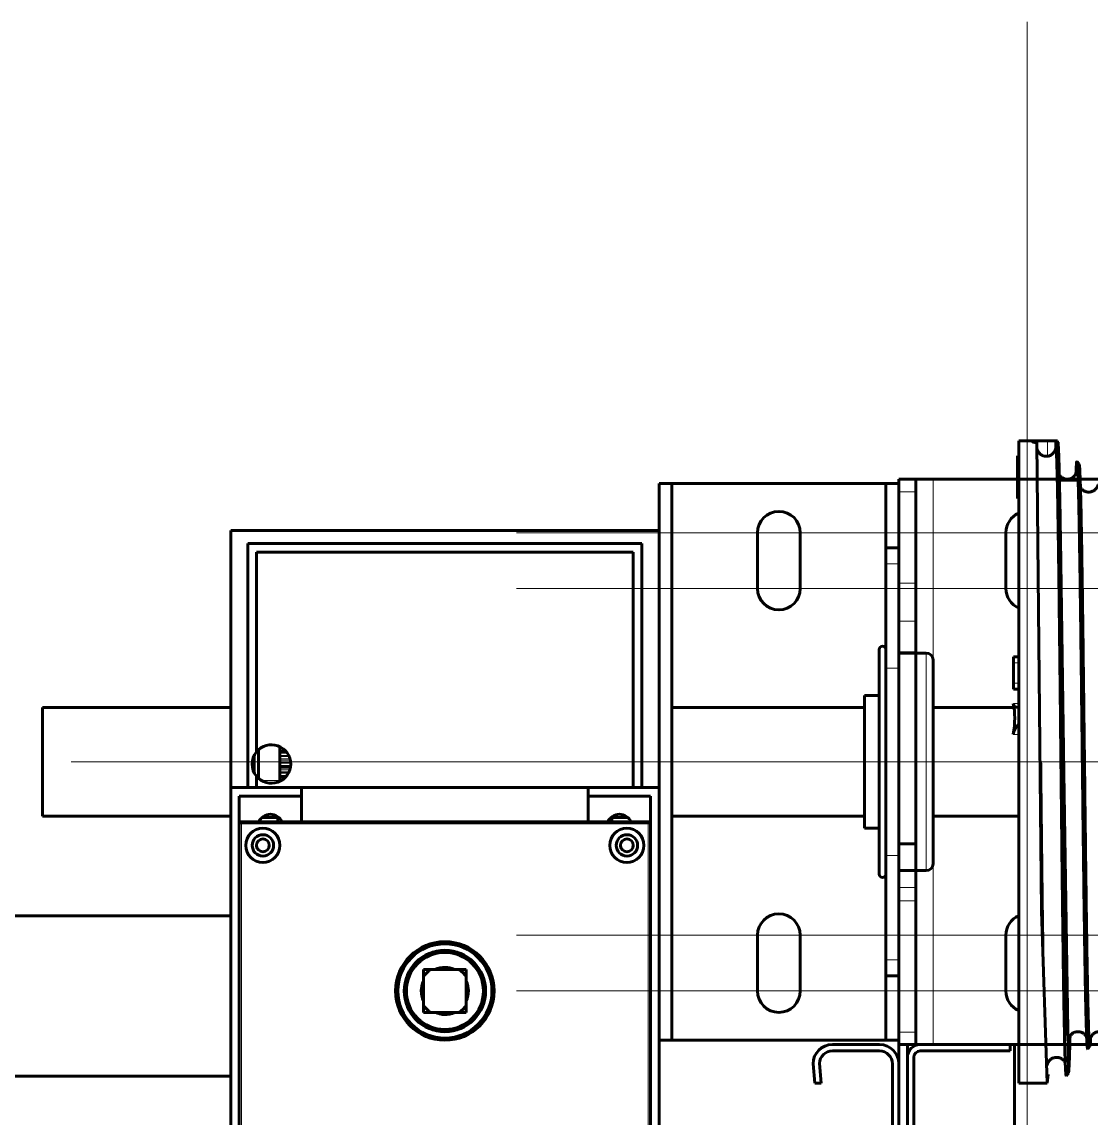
# Model space of a CAD drawing. Header units: millimetres. Extents: x 0 to 840, y 0 to 594.
# Drawn here: x 519.062 to 523.431, y 264.814 to 269.294 of the extents above; entities that cross this region are included whole.
import ezdxf

# ---------------------------------------------------------------- set-up
doc = ezdxf.new("R2010")
doc.units = ezdxf.units.MM
for name, pattern in [('K5LT_AXLED', [19.5, 15, -1.5, 1.5, -1.5]), ('K5LT_BASIC', [0]), ('K5LT_THIN', [0])]:
    doc.linetypes.add(name, pattern=pattern)
doc.layers.add('Системный слой', color=7, linetype='Continuous')

# ---------------------------------------------------------------- blocks, each defined once
blk = doc.blocks.new('U204')
at = {"layer": 'Системный слой', "color": 5, "linetype": 'K5LT_BASIC', "lineweight": 60, "true_color": 0x0000ff}
for p, q in [((522.3745, 265.1148), (522.567, 265.1148)), ((522.3745, 265.0885), (522.567, 265.0885)), ((522.2958, 265.036), (522.3027, 264.9573)), ((522.3221, 265.0371), (522.329, 264.9573)), ((522.6195, 265.036), (522.6195, 264.4935)), ((522.6458, 265.036), (522.6458, 264.4935)), ((522.3027, 264.9573), (522.329, 264.9573)), ((522.2958, 264.4935), (522.3027, 264.5723)), ((522.329, 264.5723), (522.3027, 264.5723)), ((522.3221, 264.4925), (522.329, 264.5723)), ((522.567, 264.441), (522.3745, 264.441)), ((522.567, 264.4148), (522.3745, 264.4148))]:
    blk.add_line(p, q, dxfattribs=at)
for centre, radius, start, end in [((522.3745, 265.036), 0.0788, 90, 180), ((522.567, 265.036), 0.0788, 0, 90), ((522.3745, 265.036), 0.0525, 90, 178.8753), ((522.567, 265.036), 0.0525, 0, 90), ((522.3745, 264.4935), 0.0788, 180, 270), ((522.3745, 264.4935), 0.0525, 181.1247, 270), ((522.567, 264.4935), 0.0525, 270, 0), ((522.567, 264.4935), 0.0788, 270, 0)]:
    blk.add_arc(centre, radius, start, end, dxfattribs=at)
blk = doc.blocks.new('U205')
at = {"layer": 'Системный слой', "color": 5, "linetype": 'K5LT_BASIC', "lineweight": 60, "true_color": 0x0000ff}
for p, q in [((522.7333, 265.1148), (523.1008, 265.1148)), ((523.1008, 265.0885), (523.1008, 265.1148)), ((522.6808, 264.5537), (522.6808, 265.0623)), ((522.707, 264.5537), (522.707, 265.0623)), ((522.7333, 265.0885), (523.1008, 265.0885)), ((522.7655, 264.3085), (522.685, 264.5298)), ((522.7902, 264.3174), (522.7097, 264.5388)), ((523.1095, 264.3727), (523.0064, 264.2695)), ((523.1281, 264.3541), (523.0249, 264.2509)), ((523.1281, 264.3541), (523.1095, 264.3727))]:
    blk.add_line(p, q, dxfattribs=at)
for centre, radius, start, end in [((522.7333, 265.0623), 0.0525, 90, 180), ((522.7333, 265.0623), 0.0262, 90, 180), ((522.7508, 264.5537), 0.07, 180, 199.9883), ((522.7508, 264.5537), 0.0437, 180, 199.9883), ((522.9135, 264.3623), 0.1575, 199.9883, 315), ((522.9135, 264.3623), 0.1313, 199.9883, 315)]:
    blk.add_arc(centre, radius, start, end, dxfattribs=at)
blk = doc.blocks.new('U206')
at = {"layer": 'Системный слой', "color": 30, "linetype": 'K5LT_AXLED', "lineweight": 18, "true_color": 0xff8000}
for p, q in [((523.1708, 269.2935), (523.1708, 264.891)), ((523.1708, 267.6485), (523.1708, 263.246)), ((521.0833, 267.206), (525.2583, 267.206)), ((522.7108, 267.206), (526.8858, 267.206)), ((521.0833, 266.9785), (525.2583, 266.9785)), ((522.7108, 266.9785), (526.8858, 266.9785)), ((520.6458, 266.2698), (527.3233, 266.2698)), ((521.0833, 265.561), (525.2583, 265.561)), ((522.7108, 265.561), (526.8858, 265.561)), ((521.0833, 265.3335), (525.2583, 265.3335)), ((522.7108, 265.3335), (526.8858, 265.3335))]:
    blk.add_line(p, q, dxfattribs=at)
at = {"layer": 'Системный слой', "color": 5, "linetype": 'K5LT_BASIC', "lineweight": 60, "true_color": 0x0000ff}
for p, q in [((522.6458, 267.4248), (522.7158, 267.4248)), ((522.6458, 267.3738), (522.6458, 267.4248)), ((522.7858, 267.4248), (522.7158, 267.4248)), ((522.7158, 267.3738), (522.7158, 267.4248)), ((525.1833, 267.4248), (522.7858, 267.4248)), ((522.6458, 267.3738), (522.6458, 266.9997)), ((522.7158, 266.9997), (522.7158, 267.3738)), ((523.0833, 267.206), (523.0833, 266.9785)), ((522.6458, 266.8442), (522.6458, 266.9997)), ((522.7158, 266.8442), (522.7158, 266.9997)), ((522.6458, 266.716), (522.6458, 266.8442)), ((522.7158, 266.716), (522.7158, 266.8442)), ((522.7158, 266.716), (522.6458, 266.716)), ((522.6458, 266.716), (522.6458, 265.9354)), ((522.7158, 266.716), (522.7158, 265.9354)), ((522.6458, 265.9354), (522.7158, 265.9354)), ((522.6458, 265.9354), (522.6458, 265.8304)), ((522.7158, 265.9354), (522.7158, 265.8304)), ((522.6458, 265.8304), (522.6458, 265.7564)), ((522.7158, 265.8304), (522.7158, 265.7564)), ((522.6458, 265.7564), (522.6458, 265.7024)), ((522.7158, 265.7564), (522.7158, 265.7024)), ((522.6458, 265.7024), (522.6458, 265.1658)), ((522.7158, 265.1658), (522.7158, 265.7024)), ((523.0833, 265.561), (523.0833, 265.3335)), ((522.6458, 265.1148), (522.6458, 265.1658)), ((522.7158, 265.1148), (522.7158, 265.1658)), ((522.6458, 265.1148), (522.7158, 265.1148)), ((522.7158, 265.1148), (522.7858, 265.1148)), ((522.7858, 265.1148), (525.1833, 265.1148))]:
    blk.add_line(p, q, dxfattribs=at)
at = {"layer": 'Системный слой', "color": 7, "linetype": 'K5LT_THIN', "lineweight": 18}
for p, q in [((522.7858, 267.4248), (522.7858, 265.1148)), ((522.6458, 267.3738), (522.7158, 267.3738)), ((522.6458, 266.9997), (522.7158, 266.9997)), ((522.6458, 266.8442), (522.7158, 266.8442)), ((522.6458, 265.8304), (522.7158, 265.8304)), ((522.6458, 265.7564), (522.7158, 265.7564)), ((522.6458, 265.7024), (522.7158, 265.7024)), ((522.6458, 265.1658), (522.7158, 265.1658))]:
    blk.add_line(p, q, dxfattribs=at)
at = {"layer": 'Системный слой', "color": 5, "linetype": 'K5LT_BASIC', "lineweight": 60, "true_color": 0x0000ff}
for centre, start, end in [((523.1708, 267.206), 113.5782, 180), ((523.1708, 266.9785), 180, 246.4218), ((523.1708, 265.561), 113.5782, 180), ((523.1708, 265.3335), 180, 246.4218), ((523.1708, 265.3335), 323.5841, 324.5588)]:
    blk.add_arc(centre, 0.0875, start, end, dxfattribs=at)
blk = doc.blocks.new('U424')
at = {"layer": 'Системный слой', "color": 5, "linetype": 'K5LT_BASIC', "lineweight": 60, "true_color": 0x0000ff}
for p, q in [((521.6658, 267.2148), (519.9158, 267.2148)), ((519.9158, 267.2148), (519.9158, 266.1648)), ((521.6658, 267.2148), (521.6658, 266.1648)), ((519.9858, 267.1623), (521.5958, 267.1623)), ((519.9858, 266.1648), (519.9858, 267.1623)), ((521.5958, 267.1623), (521.5958, 266.1648)), ((520.0208, 267.1273), (520.0208, 266.3105)), ((521.5608, 267.1273), (520.0208, 267.1273)), ((521.5608, 266.1648), (521.5608, 267.1273)), ((520.0295, 266.3197), (520.0295, 266.2023)), ((520.117, 266.3316), (520.117, 266.1931)), ((520.1446, 266.3088), (520.117, 266.3088)), ((520.012, 266.225), (520.012, 266.2971)), ((520.1602, 266.251), (520.117, 266.251)), ((520.0208, 266.2115), (520.0208, 266.1648)), ((520.1425, 266.2106), (520.117, 266.2106)), ((520.117, 266.1931), (520.117, 266.1905)), ((519.9158, 266.1648), (520.2045, 266.1648)), ((519.9158, 264.4148), (519.9158, 266.1648)), ((519.9508, 266.1298), (520.2045, 266.1298)), ((519.9508, 266.016), (519.9508, 266.1298)), ((521.377, 266.1648), (520.2045, 266.1648)), ((520.2045, 266.1298), (520.2045, 266.1648)), ((520.2045, 266.1298), (520.2045, 266.0248)), ((521.377, 266.1648), (521.6658, 266.1648)), ((521.377, 266.1648), (521.377, 266.1298)), ((521.377, 266.1298), (521.6308, 266.1298)), ((521.377, 266.0248), (521.377, 266.1298)), ((521.6308, 266.1298), (521.6308, 266.016)), ((521.6658, 266.1648), (521.6658, 264.4148)), ((520.0429, 266.0423), (520.1083, 266.0423)), ((520.1083, 266.0423), (520.1083, 266.0248)), ((521.4733, 266.0423), (521.5387, 266.0423)), ((521.4733, 266.0248), (521.4733, 266.0423)), ((519.9508, 266.016), (519.9508, 264.476)), ((519.9508, 266.016), (519.9508, 264.476)), ((521.622, 266.0248), (519.9595, 266.0248)), ((521.622, 266.0248), (519.9595, 266.0248)), ((521.6308, 264.476), (521.6308, 266.016)), ((521.6308, 264.476), (521.6308, 266.016)), ((520.7328, 265.421), (520.7033, 265.421)), ((520.7033, 265.3916), (520.7033, 265.421)), ((520.8488, 265.421), (520.7328, 265.421)), ((520.8488, 265.421), (520.8783, 265.421)), ((520.8783, 265.3916), (520.8783, 265.421)), ((520.7033, 265.3916), (520.7033, 265.2755)), ((520.8783, 265.2755), (520.8783, 265.3916)), ((520.7033, 265.2755), (520.7033, 265.246)), ((520.8783, 265.2755), (520.8783, 265.246)), ((520.7328, 265.246), (520.7033, 265.246)), ((520.7328, 265.246), (520.8488, 265.246)), ((520.8783, 265.246), (520.8488, 265.246))]:
    blk.add_line(p, q, dxfattribs=at)
at = {"layer": 'Системный слой', "color": 7, "linetype": 'K5LT_THIN', "lineweight": 18}
for p, q in [((520.1184, 266.3309), (520.117, 266.3309)), ((520.1329, 266.3212), (520.117, 266.3212)), ((520.1389, 266.3156), (520.117, 266.3156)), ((520.1469, 266.3057), (520.117, 266.3057)), ((520.153, 266.2953), (520.117, 266.2953)), ((520.1547, 266.2915), (520.117, 266.2915)), ((520.1548, 266.2912), (520.117, 266.2912)), ((520.1579, 266.2824), (520.117, 266.2824)), ((520.1592, 266.2767), (520.117, 266.2767)), ((520.1605, 266.2683), (520.117, 266.2683)), ((520.1605, 266.2683), (520.117, 266.2683)), ((520.1607, 266.2648), (520.117, 266.2648)), ((520.1605, 266.2543), (520.117, 266.2543)), ((520.1588, 266.2434), (520.117, 266.2434)), ((520.1573, 266.2377), (520.117, 266.2377)), ((520.1537, 266.2285), (520.117, 266.2285)), ((520.1535, 266.2278), (520.117, 266.2278)), ((520.1515, 266.2239), (520.117, 266.2239)), ((520.1449, 266.2136), (520.117, 266.2136)), ((520.117, 266.1931), (520.0422, 266.1931)), ((520.1371, 266.2048), (520.117, 266.2048)), ((520.1308, 266.1992), (520.117, 266.1992)), ((519.9508, 266.016), (519.9595, 266.016)), ((519.9595, 266.016), (519.9595, 266.0248)), ((521.622, 266.016), (519.9595, 266.016)), ((519.9595, 266.016), (519.9595, 264.476)), ((521.622, 266.0248), (521.622, 266.016)), ((521.622, 266.016), (521.6308, 266.016)), ((521.622, 264.476), (521.622, 266.016))]:
    blk.add_line(p, q, dxfattribs=at)
at = {"layer": 'Системный слой', "color": 30, "linetype": 'K5LT_AXLED', "lineweight": 18, "true_color": 0xff8000}
blk.add_line((519.7371, 266.2698), (521.8196, 266.2698), dxfattribs=at)
at = {"layer": 'Системный слой', "color": 5, "linetype": 'K5LT_BASIC', "lineweight": 60, "true_color": 0x0000ff}
for centre, radius in [((520.047, 265.9285), 0.07), ((521.5345, 265.9285), 0.07), ((520.047, 265.9285), 0.0437), ((520.047, 265.9285), 0.0262), ((521.5345, 265.9285), 0.0437), ((521.5345, 265.9285), 0.0262), ((520.7908, 265.3335), 0.2013), ((520.7908, 265.3335), 0.1925), ((520.7908, 265.3335), 0.1663), ((520.7908, 265.3335), 0.1575)]:
    blk.add_circle(centre, radius, dxfattribs=at)
for centre, radius, start, end in [((520.082, 266.261), 0.0788, 141.0576, 218.9424), ((520.082, 266.261), 0.0788, 0, 141.0576), ((520.082, 266.261), 0.0788, 218.9424, 0), ((520.0777, 266.0029), 0.0525, 24.6243, 155.3757), ((521.5039, 266.0029), 0.0525, 24.6243, 155.3757), ((519.9595, 266.016), 0.00875, 90, 180), ((519.9595, 266.016), 0.00875, 90, 180), ((521.622, 266.016), 0.00875, 0, 90), ((521.622, 266.016), 0.00875, 0, 90), ((520.7908, 265.3335), 0.105, 123.5573, 146.4427), ((520.7908, 265.3335), 0.0963, 65.38, 114.62), ((520.7908, 265.3335), 0.105, 33.5573, 56.4427), ((520.7908, 265.3335), 0.0963, 155.38, 204.62), ((520.7908, 265.3335), 0.0963, 335.38, 24.62), ((520.7908, 265.3335), 0.105, 213.5573, 236.4427), ((520.7908, 265.3335), 0.105, 303.5573, 326.4427), ((520.7908, 265.3335), 0.0963, 245.38, 293.938), ((520.7908, 265.3335), 0.0963, 293.938, 294.62)]:
    blk.add_arc(centre, radius, start, end, dxfattribs=at)
blk = doc.blocks.new('U425')
at = {"layer": 'Системный слой', "color": 5, "linetype": 'K5LT_BASIC', "lineweight": 60, "true_color": 0x0000ff}
for p, q in [((521.6658, 267.4073), (521.7183, 267.4073)), ((521.6658, 267.4073), (521.6658, 266.7773)), ((521.7183, 267.4073), (521.7183, 266.7773)), ((521.7708, 267.4073), (521.7183, 267.4073)), ((522.5408, 267.4073), (521.7708, 267.4073)), ((522.5933, 267.4073), (522.5408, 267.4073)), ((522.5933, 267.2323), (522.5933, 267.4073)), ((522.6458, 267.4073), (522.5933, 267.4073)), ((522.6458, 267.2323), (522.6458, 267.4073)), ((522.0683, 267.206), (522.0683, 266.9785)), ((522.2433, 266.9785), (522.2433, 267.206)), ((522.5933, 265.3073), (522.5933, 267.2323)), ((522.6458, 265.3073), (522.6458, 267.2323)), ((521.6658, 266.7773), (521.6658, 266.3573)), ((521.7183, 266.7773), (521.7183, 266.3573)), ((521.6658, 266.3573), (521.6658, 266.1823)), ((521.7183, 266.3573), (521.7183, 266.1823)), ((521.6658, 266.1823), (521.6658, 265.7623)), ((521.7183, 266.1823), (521.7183, 265.7623)), ((521.6658, 265.7623), (521.6658, 265.1323)), ((521.7183, 265.7623), (521.7183, 265.1323)), ((522.0683, 265.561), (522.0683, 265.3335)), ((522.2433, 265.3335), (522.2433, 265.561)), ((522.5933, 265.3073), (522.5933, 265.1323)), ((522.6458, 265.1323), (522.6458, 265.3073)), ((521.6658, 265.1323), (521.7183, 265.1323)), ((521.7183, 265.1323), (521.7708, 265.1323)), ((521.7708, 265.1323), (522.5408, 265.1323)), ((522.5408, 265.1323), (522.5933, 265.1323)), ((522.6458, 265.1323), (522.5933, 265.1323))]:
    blk.add_line(p, q, dxfattribs=at)
for centre, start, end in [((522.1558, 267.206), 0, 180), ((522.1558, 266.9785), 180, 0), ((522.1558, 265.561), 0, 180), ((522.1558, 265.3335), 180, 0)]:
    blk.add_arc(centre, 0.0875, start, end, dxfattribs=at)

msp = doc.modelspace()

# ---------------------------------------------------------------- linework, layer by layer
at = {"layer": 'Системный слой', "color": 5, "linetype": 'K5LT_BASIC', "lineweight": 60, "true_color": 0x0000ff}
for p, q in [((523.1358, 267.58141), (523.1358, 264.95729)), ((523.1358, 267.58141), (523.25386, 267.58141)), ((523.1358, 267.58141), (523.19261, 267.58141)), ((523.19261, 267.58141), (523.19261, 267.57772)), ((523.20918, 267.5744), (523.22936, 265.65911)), ((523.28787, 267.56011), (523.28786, 267.57513)), ((523.29494, 267.58215), (523.29494, 267.57629)), ((523.13136, 267.34604), (523.13136, 267.52011)), ((523.1358, 267.52011), (523.13136, 267.52011)), ((523.3739, 267.49787), (523.38265, 267.48694)), ((523.37749, 267.42041), (523.30214, 267.42041)), ((523.1358, 267.34604), (523.13136, 267.34604)), ((523.30636, 266.44936), (523.30636, 267.17904)), ((523.30636, 267.17904), (523.32058, 266.2257)), ((522.6458, 267.14479), (522.5933, 267.14479)), ((522.5933, 267.07916), (522.5933, 267.14479)), ((522.6458, 266.6526), (522.6458, 267.14479)), ((522.5933, 266.6526), (522.5933, 267.07916)), ((522.5653, 265.97305), (522.5653, 266.72829)), ((522.7578, 266.71429), (522.6458, 266.71429)), ((522.7858, 266.00023), (522.7858, 266.68629)), ((523.11386, 266.67402), (523.11386, 266.69854)), ((523.1358, 266.69854), (523.11386, 266.69854)), ((523.11386, 266.59152), (523.11386, 266.67402)), ((522.5933, 265.88698), (522.5933, 266.6526)), ((522.6458, 265.93099), (522.6458, 266.6526)), ((523.11386, 266.56677), (523.11386, 266.59152)), ((522.5653, 266.54104), (522.5058, 266.54104)), ((522.5058, 266.09424), (522.5058, 266.54104)), ((522.7858, 266.09424), (522.7858, 266.54104)), ((523.11386, 266.56677), (523.1358, 266.56677)), ((519.1458, 266.49204), (519.1458, 266.04754)), ((519.9158, 266.49204), (519.1458, 266.49204)), ((522.12081, 266.49204), (521.7183, 266.49204)), ((522.12081, 266.49204), (522.5058, 266.49204)), ((522.7858, 266.49204), (523.11644, 266.49204)), ((523.32058, 266.2257), (523.3389, 264.99795)), ((522.5058, 265.99854), (522.5058, 266.09424)), ((522.7858, 265.99854), (522.7858, 266.09424)), ((519.1458, 266.04754), (519.9158, 266.04754)), ((521.7183, 266.04754), (522.12081, 266.04754)), ((521.9458, 266.04754), (522.12081, 266.04754)), ((522.12081, 266.04754), (522.5058, 266.04754)), ((522.7858, 266.04754), (523.1358, 266.04754)), ((522.5653, 265.99854), (522.5058, 265.99854)), ((522.7858, 265.85329), (522.7858, 266.00023)), ((522.5653, 265.81129), (522.5653, 265.97305)), ((522.6458, 265.93099), (522.6458, 265.82601)), ((522.5933, 265.46041), (522.5933, 265.88698)), ((522.6458, 265.82601), (522.6458, 265.752)), ((522.7578, 265.82529), (522.6458, 265.82601)), ((522.6458, 265.752), (522.6458, 265.39479)), ((519.9158, 265.64044), (515.08952, 265.64044)), ((523.22936, 265.65911), (523.2514, 264.95729)), ((522.5933, 265.39479), (522.5933, 265.46041)), ((522.6458, 265.39479), (522.5933, 265.39479)), ((523.33891, 265.12797), (523.34086, 265.13927)), ((522.6458, 217.25229), (522.6458, 265.11479)), ((522.6808, 265.11479), (522.6808, 217.25229)), ((523.1183, 217.25229), (523.1183, 265.11479)), ((523.41765, 265.09639), (523.4264, 265.10733)), ((519.9158, 264.98592), (517.01452, 264.98592)), ((523.2514, 264.95729), (523.25637, 264.99281)), ((523.33015, 264.98702), (523.3389, 264.99795)), ((523.3389, 264.99795), (523.33891, 264.99798)), ((523.1358, 264.95729), (523.2514, 264.95729))]:
    msp.add_line(p, q, dxfattribs=at)
at = {"layer": 'Системный слой', "color": 7, "linetype": 'K5LT_THIN', "lineweight": 18}
for p, q in [((523.25386, 267.58141), (523.25386, 267.51869)), ((522.6458, 267.07916), (522.5933, 267.07916)), ((522.7578, 266.71429), (522.7578, 265.98211)), ((523.1358, 266.67402), (523.11386, 266.67402)), ((522.6458, 266.6526), (522.5933, 266.6526)), ((523.1358, 266.59152), (523.11386, 266.59152)), ((523.11427, 266.50867), (523.1358, 266.50884)), ((523.11318, 266.38192), (523.1358, 266.38192)), ((522.7578, 265.98211), (522.7578, 265.82529)), ((522.6458, 265.88698), (522.5933, 265.88698)), ((522.6458, 265.82601), (522.7158, 265.82601)), ((522.6458, 265.46041), (522.5933, 265.46041)), ((523.33891, 265.12797), (523.34086, 265.13927)), ((523.33891, 264.99798), (523.33891, 265.12797))]:
    msp.add_line(p, q, dxfattribs=at)
at = {"layer": 'Системный слой', "color": 30, "linetype": 'K5LT_AXLED', "lineweight": 18, "true_color": 0xff8000}
msp.add_line((519.2633, 266.26979), (571.47579, 266.26979), dxfattribs=at)
at = {"layer": 'Системный слой', "color": 5, "linetype": 'K5LT_BASIC', "lineweight": 60, "true_color": 0x0000ff}
for centre, radius, start, end in [((523.24872, 267.55739), 0.03905, 251.54624, 277.56509), ((522.5793, 266.72829), 0.014, 0, 180), ((522.7578, 266.68629), 0.028, 0, 90), ((522.5793, 265.81129), 0.014, 180, 0), ((522.7578, 265.85329), 0.028, 270, 0)]:
    msp.add_arc(centre, radius, start, end, dxfattribs=at)
for centre, major_axis, ratio, start_param, end_param in [((522.81402, 266.26979), (0.2418, 0.33191), 0.5630198, 5.4195208, 5.8296736), ((523.15696, 266.54383), (0.03539, 0.04857), 0.5630198, 2.6971154, 3.4930992), ((523.15696, 266.54383), (0.03539, 0.04857), 0.5630198, 3.4930992, 3.5616021), ((523.15696, 266.39833), (0.03539, 0.04857), 0.5630198, 1.4056606, 2.2779282), ((523.37828, 265.12796), (-0.02469, 0.03067), 0.999752, 0.2117939, 0.8928384)]:
    msp.add_ellipse(centre, major_axis=major_axis, ratio=ratio, start_param=start_param, end_param=end_param, dxfattribs=at)
for points in [[(523.19261, 267.57772), (523.19258, 267.57762), (523.19273, 267.57736), (523.19363, 267.57686), (523.1952, 267.57637), (523.1974, 267.57588), (523.20026, 267.57541), (523.20348, 267.57497), (523.20799, 267.5745), (523.20934, 267.57438), (523.20918, 267.5744)], [(523.25386, 267.51869), (523.25356, 267.51859), (523.25505, 267.5188), (523.26049, 267.52008), (523.26475, 267.52188), (523.26889, 267.52422), (523.27256, 267.52695), (523.2758, 267.52998), (523.27859, 267.5332), (523.28095, 267.53655), (523.28288, 267.53987), (523.28456, 267.54347), (523.28583, 267.54694), (523.28678, 267.55036), (523.28742, 267.55366), (523.28779, 267.55691), (523.28787, 267.55905), (523.28787, 267.56011)], [(523.29494, 267.58215), (523.29516, 267.58215), (523.29462, 267.58213), (523.29194, 267.58203), (523.289, 267.58193), (523.28541, 267.58183), (523.28135, 267.58172), (523.27684, 267.58163), (523.272, 267.58154), (523.26679, 267.58147), (523.26165, 267.58143), (523.25542, 267.58141), (523.25363, 267.5814), (523.25386, 267.58141)], [(523.30636, 266.44936), (523.30592, 266.4905), (523.30504, 266.57224), (523.30372, 266.69214), (523.3024, 266.80823), (523.30108, 266.91947), (523.29975, 267.02486), (523.29843, 267.12345), (523.29711, 267.21435), (523.29579, 267.29675), (523.29447, 267.3699), (523.29314, 267.43314), (523.29182, 267.4859), (523.2905, 267.52772), (523.28918, 267.55821), (523.2883, 267.5708), (523.28786, 267.57513)], [(523.29642, 267.57683), (523.29683, 267.57328), (523.29766, 267.56269), (523.2989, 267.5365), (523.30015, 267.50022), (523.30139, 267.45414), (523.30263, 267.39863), (523.30388, 267.33412), (523.30512, 267.26113), (523.30595, 267.20721), (523.30636, 267.17904)], [(523.36969, 267.44729), (523.37016, 267.45904), (523.3711, 267.47854), (523.3725, 267.49547), (523.37343, 267.49845), (523.3739, 267.49787)], [(523.3739, 267.49787), (523.37433, 267.49734), (523.37518, 267.49278), (523.37647, 267.47557), (523.37775, 267.44817), (523.37904, 267.41083), (523.38032, 267.3639), (523.38161, 267.30779), (523.38289, 267.24301), (523.38418, 267.17014), (523.38546, 267.08981), (523.38674, 267.00273), (523.38803, 266.90965), (523.38931, 266.81139), (523.3906, 266.70878), (523.39188, 266.60272), (523.39317, 266.49411), (523.39445, 266.38388), (523.39531, 266.30995), (523.39574, 266.27303)], [(523.38265, 267.48694), (523.38308, 267.4864), (523.38393, 267.48187), (523.38522, 267.4648), (523.3865, 267.43762), (523.38779, 267.40059), (523.38907, 267.35405), (523.39036, 267.29842), (523.39164, 267.2342), (523.39293, 267.16195), (523.39421, 267.08232), (523.39549, 266.99599), (523.39678, 266.90372), (523.39806, 266.80631), (523.39935, 266.70461), (523.40063, 266.59948), (523.40192, 266.49183), (523.4032, 266.38259), (523.40406, 266.30932), (523.40449, 266.27273)], [(523.30636, 266.44936), (523.3068, 266.40816), (523.30769, 266.32532), (523.30901, 266.20088), (523.31033, 266.07738), (523.31165, 265.95591), (523.31297, 265.83758), (523.31429, 265.72342), (523.31561, 265.61447), (523.31694, 265.51169), (523.31826, 265.41598), (523.31958, 265.32819), (523.3209, 265.24909), (523.32222, 265.17936), (523.32354, 265.11962), (523.32486, 265.07037), (523.32619, 265.03202), (523.32751, 265.0049), (523.32883, 264.98922), (523.32971, 264.98647), (523.33015, 264.98702)], [(523.39574, 266.27303), (523.39617, 266.23598), (523.39703, 266.16197), (523.39831, 266.05218), (523.3996, 265.94454), (523.40089, 265.83998), (523.40218, 265.73938), (523.40347, 265.64358), (523.40476, 265.5534), (523.40605, 265.46958), (523.40734, 265.39284), (523.40863, 265.32381), (523.40992, 265.26306), (523.4112, 265.21108), (523.41249, 265.1683), (523.41378, 265.13506), (523.41507, 265.11161), (523.41636, 265.09814), (523.41722, 265.09586), (523.41765, 265.09639)], [(523.40449, 266.27273), (523.40492, 266.23602), (523.40578, 266.1627), (523.40707, 266.05393), (523.40835, 265.94731), (523.40964, 265.84373), (523.41093, 265.74407), (523.41222, 265.64918), (523.41351, 265.55986), (523.4148, 265.47685), (523.41609, 265.40085), (523.41738, 265.33248), (523.41867, 265.27232), (523.41995, 265.22085), (523.42124, 265.17849), (523.42253, 265.14558), (523.42382, 265.12237), (523.42511, 265.10904), (523.42597, 265.10679), (523.4264, 265.10733)], [(523.33891, 264.99798), (523.33936, 264.99859), (523.34025, 265.00372), (523.34159, 265.02303), (523.34292, 265.05375), (523.34426, 265.09555), (523.34515, 265.13055), (523.3456, 265.14974)], [(523.4264, 265.10733), (523.42676, 265.10779), (523.42749, 265.11107), (523.42858, 265.12306), (523.4293, 265.13572), (523.42967, 265.14318)]]:
    msp.add_open_spline(points, degree=3, dxfattribs=at)
for points, knots in [([(523.28786, 267.57513), (523.28824, 267.57518), (523.28918, 267.5753), (523.29066, 267.57553), (523.29168, 267.57569), (523.29278, 267.57589), (523.29385, 267.57611), (523.29476, 267.57633), (523.29543, 267.57651), (523.29598, 267.57668), (523.29627, 267.57678), (523.29642, 267.57683)], [0, 0, 0, 0, 3, 4, 5.1111111, 6.3333333, 7.6666667, 8.8888889, 10, 10.8333333, 12, 12, 12, 12]), ([(523.21085, 267.54785), (523.21125, 267.54646), (523.21217, 267.5438), (523.21396, 267.5399), (523.21616, 267.53615), (523.21866, 267.53274), (523.22118, 267.52994), (523.22332, 267.52793), (523.22512, 267.52644), (523.22668, 267.52527), (523.22818, 267.52427), (523.22955, 267.52343), (523.23084, 267.52272), (523.23211, 267.52208), (523.23335, 267.52151), (523.23447, 267.52104), (523.23529, 267.52073), (523.23585, 267.52053), (523.23621, 267.52041), (523.23633, 267.52037), (523.23636, 267.52036)], [0, 0, 0, 0, 2.482763, 4.7598246, 7.0798497, 9.3998747, 11.2924137, 12.7574665, 13.754218, 14.7101543, 15.5529382, 16.3233849, 16.9899726, 17.6250384, 18.2965771, 18.9659676, 19.5745547, 20.0658313, 20.521428, 21, 21, 21, 21]), ([(523.37219, 267.45485), (523.37218, 267.45485), (523.37219, 267.45476), (523.372, 267.45383), (523.37142, 267.45164), (523.37001, 267.44744), (523.36654, 267.44152), (523.36302, 267.4372), (523.35923, 267.43365), (523.35512, 267.43071), (523.35072, 267.42834), (523.34609, 267.42656), (523.3413, 267.42538), (523.3364, 267.42482), (523.33149, 267.42486), (523.32663, 267.42552), (523.32189, 267.42678), (523.31737, 267.42861), (523.31312, 267.43098), (523.30923, 267.43383), (523.30575, 267.4371), (523.30328, 267.44008), (523.30205, 267.44185), (523.30163, 267.44248)], [0, 0, 0, 0, 2.2477929, 4.4914614, 6.73513, 9.4681757, 10.8571771, 11.9022623, 12.8180321, 13.6744911, 14.4996305, 15.3060932, 16.102061, 16.892321, 17.6800989, 18.4679858, 19.2585721, 20.0550539, 20.8620934, 21.6873665, 22.5446811, 23.4605362, 24, 24, 24, 24]), ([(523.45984, 267.40208), (523.45982, 267.40203), (523.4598, 267.40182), (523.45953, 267.40057), (523.45878, 267.39796), (523.45697, 267.3934), (523.45358, 267.388), (523.45002, 267.38386), (523.44617, 267.38043), (523.44201, 267.3776), (523.43757, 267.37535), (523.43291, 267.37368), (523.4281, 267.37261), (523.4232, 267.37216), (523.41829, 267.37232), (523.41345, 267.37309), (523.40875, 267.37445), (523.40427, 267.37638), (523.40008, 267.37884), (523.39625, 267.38178), (523.39285, 267.38513), (523.38999, 267.38874), (523.3886, 267.391), (523.388, 267.39206)], [0, 0, 0, 0, 2.2621136, 4.5181625, 6.7742115, 9.0214559, 10.3211596, 11.3378818, 12.2441109, 13.0987966, 13.9233964, 14.7316955, 15.530868, 16.3251936, 17.117658, 17.9107918, 18.7072666, 19.5105373, 20.3258246, 21.1619463, 22.0350523, 22.976482, 24, 24, 24, 24]), ([(523.317, 266.27197), (523.31718, 266.25665), (523.31794, 266.19328), (523.31927, 266.08244), (523.32099, 265.94236), (523.32271, 265.80769), (523.32443, 265.68049), (523.32615, 265.56267), (523.32787, 265.45602), (523.3296, 265.36214), (523.33132, 265.28245), (523.33305, 265.2181), (523.33477, 265.17033), (523.33637, 265.14145), (523.33775, 265.12903), (523.33856, 265.12753), (523.33891, 265.12797)], [0, 0, 0, 0, 0.4251923, 1.759309, 3.0940145, 4.4293061, 5.765197, 7.1016668, 8.4387478, 9.776435, 11.1146871, 12.4526835, 13.7938853, 15.112017, 16.1819434, 17, 17, 17, 17]), ([(523.34046, 265.13751), (523.34047, 265.1375), (523.34046, 265.13758), (523.34066, 265.13852), (523.34125, 265.14074), (523.34271, 265.14498), (523.34615, 265.1508), (523.34967, 265.15509), (523.35341, 265.15858), (523.35615, 265.16054), (523.35752, 265.16139)], [0, 0, 0, 0, 1.8278761, 3.6521582, 5.4764403, 7.6278982, 8.7463318, 9.5920189, 10.3339112, 11, 11, 11, 11]), ([(523.41344, 265.14479), (523.41308, 265.14556), (523.41202, 265.14763), (523.40962, 265.15146), (523.40606, 265.1556), (523.40221, 265.15903), (523.39804, 265.16186), (523.3936, 265.16411), (523.38894, 265.16578), (523.38413, 265.16684), (523.37923, 265.16729), (523.37432, 265.16713), (523.36948, 265.16636), (523.36478, 265.165), (523.3603, 265.16306), (523.35611, 265.1606), (523.35229, 265.15766), (523.34955, 265.15496), (523.34813, 265.1533), (523.34769, 265.15276)], [0, 0, 0, 0, 1.2759927, 3.0848176, 4.5003891, 5.7620724, 6.952724, 8.1013418, 9.2271906, 10.3402861, 11.4465974, 12.5502849, 13.6548719, 14.7640757, 15.8827003, 17.0180006, 18.1822234, 19.3977871, 20, 20, 20, 20]), ([(523.42796, 265.13751), (523.42797, 265.1375), (523.42796, 265.13758), (523.42816, 265.13852), (523.42875, 265.14074), (523.43021, 265.14498), (523.43365, 265.1508), (523.43717, 265.15509), (523.44096, 265.15862), (523.44507, 265.16154), (523.44946, 265.1639), (523.45409, 265.16566), (523.45889, 265.16683), (523.46378, 265.16739), (523.4687, 265.16733), (523.47356, 265.16666), (523.47828, 265.16539), (523.4828, 265.16355), (523.48704, 265.16118), (523.49093, 265.15832), (523.49439, 265.15504), (523.49737, 265.15145), (523.49981, 265.14766), (523.50165, 265.14391), (523.50289, 265.14048), (523.50338, 265.13852), (523.50352, 265.13788), (523.50355, 265.13772)], [0, 0, 0, 0, 1.9722218, 3.9406015, 5.9089812, 8.2305879, 9.4373862, 10.3498559, 11.1503172, 11.8994409, 12.6218375, 13.3291886, 14.0274935, 14.7208069, 15.411964, 16.1032419, 16.7969156, 17.4957781, 18.2038879, 18.9279076, 19.6798104, 20.4826112, 21.3823389, 22.4715569, 23.9405858, 26.1672802, 28, 28, 28, 28]), ([(523.32596, 265.03982), (523.32572, 265.04033), (523.3248, 265.04216), (523.32274, 265.04565), (523.31921, 265.04996), (523.31541, 265.0535), (523.31129, 265.05643), (523.30689, 265.05878), (523.30225, 265.06055), (523.29745, 265.06172), (523.29256, 265.06227), (523.28764, 265.06221), (523.28277, 265.06154), (523.27804, 265.06027), (523.27352, 265.05842), (523.26928, 265.05605), (523.2654, 265.05318), (523.26193, 265.0499), (523.25894, 265.04629), (523.2565, 265.04249), (523.25466, 265.03871), (523.25341, 265.03525), (523.25287, 265.03311), (523.25271, 265.03227), (523.25269, 265.03214), (523.25268, 265.03212)], [0, 0, 0, 0, 0.6261367, 2.0516372, 3.127357, 4.0709438, 4.9538845, 5.8051064, 6.6377765, 7.4596164, 8.2755704, 9.0889708, 9.9025168, 10.7189072, 11.5414724, 12.3750693, 13.2276918, 14.113725, 15.0608163, 16.1241908, 17.4147143, 19.1558551, 21.8175433, 24.4530181, 26, 26, 26, 26])]:
    msp.add_open_spline(points, degree=3, knots=knots, dxfattribs=at)
at = {"layer": 'Системный слой', "color": 7, "linetype": 'K5LT_THIN', "lineweight": 18}
for points, knots in [([(523.28787, 267.56011), (523.28863, 267.55185), (523.29004, 267.52555), (523.29204, 267.4613), (523.29389, 267.38098), (523.2957, 267.28401), (523.29754, 267.16839), (523.29939, 267.03657), (523.30123, 266.89225), (523.30308, 266.73733), (523.30493, 266.57473), (523.30666, 266.41798), (523.30777, 266.31602), (523.30827, 266.27051)], [0, 0, 0, 0, 1.554267, 2.909861, 4.1199809, 5.3620794, 6.6418204, 7.9045386, 9.1720967, 10.4388848, 11.7065871, 12.9747349, 14, 14, 14, 14]), ([(523.3718, 267.45311), (523.37185, 267.45369), (523.37253, 267.46129), (523.37383, 267.46781), (523.37571, 267.45545), (523.37759, 267.42161), (523.37947, 267.36695), (523.38135, 267.29251), (523.38323, 267.1997), (523.38512, 267.09026), (523.387, 266.96621), (523.38889, 266.82987), (523.39077, 266.68374), (523.39266, 266.53054), (523.39431, 266.39256), (523.39534, 266.30647), (523.39573, 266.27325)], [0, 0, 0, 0, 0.1070028, 1.4409422, 2.7755088, 4.1107044, 5.4465306, 6.7829893, 8.1200824, 9.4578116, 10.7961787, 12.1351856, 13.4748342, 14.8151261, 16.1560636, 17, 17, 17, 17]), ([(523.22952, 266.27029), (523.22965, 266.25872), (523.23039, 266.19096), (523.23175, 266.06749), (523.23359, 265.90366), (523.23544, 265.74674), (523.23728, 265.59948), (523.23913, 265.46445), (523.24098, 265.34397), (523.24283, 265.24016), (523.24468, 265.15479), (523.24653, 265.08933), (523.24839, 265.0449), (523.25024, 265.02222), (523.2518, 265.02174), (523.25274, 265.03001), (523.25307, 265.03385)], [0, 0, 0, 0, 0.2740899, 1.6061414, 2.9387732, 4.2719844, 5.6057772, 6.9401528, 8.2751128, 9.6106587, 10.9467921, 12.2835145, 13.6208275, 14.9587326, 16.2972315, 17, 17, 17, 17]), ([(523.40449, 266.27273), (523.40504, 266.2278), (523.4062, 266.13217), (523.40799, 265.98798), (523.40984, 265.8431), (523.4117, 265.70578), (523.41355, 265.57844), (523.4154, 265.46335), (523.41726, 265.36253), (523.41911, 265.27778), (523.42097, 265.21059), (523.42282, 265.16216), (523.42468, 265.13334), (523.42652, 265.12468), (523.42775, 265.13226), (523.42836, 265.13928)], [0, 0, 0, 0, 1.1018038, 2.344704, 3.5876042, 4.8305044, 6.0734047, 7.3163049, 8.5592051, 9.8021053, 11.0450055, 12.2879058, 13.530806, 14.7737062, 16, 16, 16, 16])]:
    msp.add_open_spline(points, degree=3, knots=knots, dxfattribs=at)

# ---------------------------------------------------------------- block references
at = {"layer": 'Системный слой'}
for name in ['U206', 'U425', 'U424', 'U204', 'U205']:
    msp.add_blockref(name, (0, 0), dxfattribs=at)

doc.saveas('drawing.dxf')
